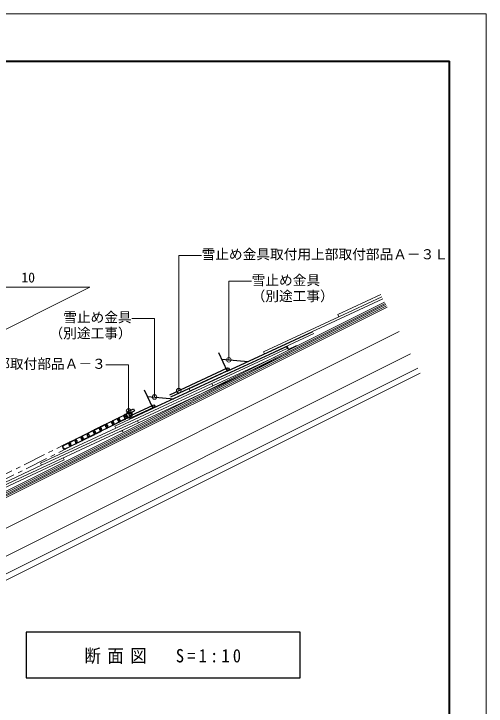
# Model space of a CAD drawing. Units: millimetres on the paper, with parts at other scales. Extents: x -210 to 210, y -148 to 150.
# Drawn here: x 106.5 to 210, y -1.9 to 149.9 of the extents above; entities that cross this region are included whole.
import ezdxf
from ezdxf.enums import TextEntityAlignment as Align

# ---------------------------------------------------------------- set-up
doc = ezdxf.new("R2010")
doc.units = ezdxf.units.MM
doc.header["$PDMODE"] = 32
doc.header["$PDSIZE"] = 1
doc.linetypes.add('CHAIN1', pattern=[8, 5, -1, 1, -1])
for name, color, linetype, lineweight in [('0-2', 5, 'Continuous', 9), ('0-4', 5, 'Continuous', 9), ('0-7', 5, 'Continuous', 9), ('0-9', 2, 'Continuous', 25), ('0-A', 5, 'Continuous', 9), ('F-0_通り芯', 6, 'Continuous', 9)]:
    doc.layers.add(name, color=color, linetype=linetype, lineweight=lineweight)
doc.styles.add('ＭＳ ゴシック', font='')
doc.styles.get('ＭＳ ゴシック').set_extended_font_data('MS Gothic')

msp = doc.modelspace()

# ---------------------------------------------------------------- linework, layer by layer
at = {"layer": '0-2'}
for p, q in [((186.939, 88.297), (177.527, 83.922)), ((73.949, 29.74), (187.76, 86.656)), ((161.461, 75.308), (187.405, 87.367)), ((177.746, 83.451), (187.172, 87.832)), ((187.894, 86.387), (74.083, 29.472)), ((188.029, 86.119), (74.217, 29.203)), ((188.163, 85.851), (74.351, 28.935)), ((188.297, 85.582), (74.486, 28.667)), ((177.527, 83.922), (177.746, 83.451)), ((190.981, 80.216), (82.088, 25.76)), ((166.214, 76.944), (128.671, 59.495)), ((128.891, 59.023), (166.434, 76.473)), ((166.214, 76.944), (166.434, 76.473)), ((84.548, 20.841), (193.441, 75.297)), ((166.608, 75.407), (133.863, 60.187)), ((161.461, 75.308), (144.957, 67.637)), ((163.848, 74.697), (150.148, 68.33)), ((86.114, 17.711), (195.006, 72.166)), ((86.651, 16.638), (195.543, 71.093)), ((112.605, 50.88), (150.148, 68.33)), ((149.929, 68.802), (150.148, 68.33)), ((96.32, 42.738), (133.863, 60.187)), ((128.671, 59.495), (128.891, 59.023)), ((133.644, 60.659), (133.863, 60.187)), ((128.891, 59.023), (112.386, 51.352)), ((130.269, 58.462), (129.913, 58.28)), ((80.035, 34.595), (117.578, 52.045)), ((117.359, 52.516), (117.578, 52.045)), ((112.605, 50.88), (96.101, 43.209)), ((112.386, 51.352), (112.605, 50.88))]:
    msp.add_line(p, q, dxfattribs=at)
for points in [[(177.746, 83.451), (161.242, 75.78), (161.461, 75.308)], [(144.957, 67.637), (145.176, 67.166), (172.277, 79.762)]]:
    msp.add_lwpolyline(points, dxfattribs=at)
msp.add_arc((130.315, 58.373), 0.1, 297.06508, 117.07289, dxfattribs=at)
at = {"layer": '0-4'}
for p, q in [((142.656, 96.898), (147.656, 96.898)), ((142.656, 67.243), (142.656, 96.898)), ((153.632, 73.995), (153.632, 91.228)), ((153.632, 91.228), (158.632, 91.228)), ((123.183, 89.918), (98.183, 89.918)), ((131.678, 72.877), (126.678, 72.877)), ((131.678, 62.78), (131.678, 72.877))]:
    msp.add_line(p, q, dxfattribs=at)
at = {"layer": '0-4', "color": 2, "lineweight": 25}
for p, q in [((109.258, 14.298), (109.258, 4.298)), ((169.258, 14.298), (109.258, 14.298))]:
    msp.add_line(p, q, dxfattribs=at)
at = {"layer": '0-4'}
for points in [[(98.183, 89.918), (98.183, 77.418), (123.183, 89.918)], [(137.347, 65.853), (137.347, 83.086), (132.347, 83.086)]]:
    msp.add_lwpolyline(points, dxfattribs=at)
at = {"layer": '0-4', "color": 2, "lineweight": 25}
msp.add_lwpolyline([(109.258, 4.298), (169.258, 4.298), (169.258, 14.298)], dxfattribs=at)
at = {"layer": '0-4'}
for p in [(153.632, 73.995), (142.656, 67.243), (137.347, 65.853), (131.678, 62.78)]:
    msp.add_point(p, dxfattribs=at)
at = {"layer": '0-7'}
for p, q in [((130.897, 62.054), (131.791, 62.502)), ((130.951, 61.947), (131.845, 62.394)), ((128.214, 60.713), (129.108, 61.16)), ((128.267, 60.605), (129.162, 61.053)), ((129.555, 61.384), (130.45, 61.831)), ((129.609, 61.276), (130.503, 61.723)), ((129.949, 60.596), (130.843, 61.044)), ((130.897, 60.936), (130.002, 60.489)), ((131.29, 61.267), (132.185, 61.714)), ((132.238, 61.607), (131.344, 61.16)), ((125.53, 59.371), (126.425, 59.818)), ((125.584, 59.264), (126.478, 59.711)), ((126.872, 60.042), (127.766, 60.489)), ((126.926, 59.935), (127.82, 60.382)), ((127.265, 59.255), (128.16, 59.702)), ((128.214, 59.595), (127.319, 59.147)), ((128.607, 59.926), (129.502, 60.373)), ((129.555, 60.265), (128.661, 59.818)), ((121.505, 57.359), (122.4, 57.806)), ((121.559, 57.251), (122.453, 57.698)), ((122.847, 58.029), (123.741, 58.477)), ((122.901, 57.922), (123.795, 58.369)), ((124.189, 58.7), (125.083, 59.147)), ((124.242, 58.593), (125.137, 59.04)), ((124.582, 57.913), (125.477, 58.36)), ((125.53, 58.253), (124.636, 57.806)), ((125.924, 58.584), (126.818, 59.031)), ((126.872, 58.924), (125.977, 58.477)), ((118.822, 56.017), (119.717, 56.464)), ((118.876, 55.91), (119.77, 56.357)), ((120.164, 56.688), (121.058, 57.135)), ((120.217, 56.58), (121.112, 57.028)), ((120.557, 55.901), (121.452, 56.348)), ((121.505, 56.241), (120.611, 55.793)), ((121.899, 56.572), (122.793, 57.019)), ((122.847, 56.911), (121.953, 56.464)), ((123.241, 57.242), (124.135, 57.69)), ((124.189, 57.582), (123.294, 57.135)), ((117.48, 55.346), (118.375, 55.793)), ((117.534, 55.239), (118.429, 55.686)), ((117.874, 54.559), (118.768, 55.006)), ((118.822, 54.899), (117.928, 54.452)), ((119.216, 55.23), (120.11, 55.677)), ((120.164, 55.57), (119.269, 55.123))]:
    msp.add_line(p, q, dxfattribs=at)
at = {"layer": '0-7', "linetype": 'CHAIN1'}
for p, q in [((87.331, 40.271), (117.48, 55.346)), ((87.778, 39.377), (117.928, 54.452))]:
    msp.add_line(p, q, dxfattribs=at)
at = {"layer": '0-7'}
for centre, radius, start, end in [((132.015, 62.054), 0.5, 296.56505, 116.56505), ((132.015, 62.054), 0.38, 296.56505, 116.56505), ((129.332, 60.713), 0.5, 296.56505, 116.56505), ((129.332, 60.713), 0.38, 296.56505, 116.56505), ((129.779, 60.936), 0.5, 116.56505, 296.56505), ((129.779, 60.936), 0.38, 116.56505, 296.56505), ((130.673, 61.384), 0.5, 296.56505, 116.56505), ((130.673, 61.384), 0.38, 296.56505, 116.56505), ((131.12, 61.607), 0.5, 116.56505, 296.56505), ((131.12, 61.607), 0.38, 116.56505, 296.56505), ((125.754, 58.924), 0.5, 116.56505, 296.56505), ((125.754, 58.924), 0.38, 116.56505, 296.56505), ((126.648, 59.371), 0.5, 296.56505, 116.56505), ((126.648, 59.371), 0.38, 296.56505, 116.56505), ((127.096, 59.595), 0.5, 116.56505, 296.56505), ((127.096, 59.595), 0.38, 116.56505, 296.56505), ((127.99, 60.042), 0.5, 296.56505, 116.56505), ((127.99, 60.042), 0.38, 296.56505, 116.56505), ((128.437, 60.265), 0.5, 116.56505, 296.56505), ((128.437, 60.265), 0.38, 116.56505, 296.56505), ((122.623, 57.359), 0.5, 296.56505, 116.56505), ((122.623, 57.359), 0.38, 296.56505, 116.56505), ((123.071, 57.582), 0.5, 116.56505, 296.56505), ((123.071, 57.582), 0.38, 116.56505, 296.56505), ((123.965, 58.029), 0.5, 296.56505, 116.56505), ((123.965, 58.029), 0.38, 296.56505, 116.56505), ((124.412, 58.253), 0.5, 116.56505, 296.56505), ((124.412, 58.253), 0.38, 116.56505, 296.56505), ((125.307, 58.7), 0.5, 296.56505, 116.56505), ((125.307, 58.7), 0.38, 296.56505, 116.56505), ((119.94, 56.017), 0.5, 296.56505, 116.56505), ((119.94, 56.017), 0.38, 296.56505, 116.56505), ((120.387, 56.241), 0.5, 116.56505, 296.56505), ((120.387, 56.241), 0.38, 116.56505, 296.56505), ((121.282, 56.688), 0.5, 296.56505, 116.56505), ((121.282, 56.688), 0.38, 296.56505, 116.56505), ((121.729, 56.911), 0.5, 116.56505, 296.56505), ((121.729, 56.911), 0.38, 116.56505, 296.56505), ((117.704, 54.899), 0.5, 116.56505, 296.56505), ((117.704, 54.899), 0.38, 116.56505, 296.56505), ((118.598, 55.346), 0.5, 296.56505, 116.56505), ((118.598, 55.346), 0.38, 296.56505, 116.56505), ((119.046, 55.57), 0.5, 116.56505, 296.56505), ((119.046, 55.57), 0.38, 116.56505, 296.56505)]:
    msp.add_arc(centre, radius, start, end, dxfattribs=at)
at = {"layer": '0-9'}
for p, q in [((140.716, 66.341), (153.369, 72.222)), ((140.927, 65.888), (153.58, 71.769)), ((132.141, 61.782), (137.084, 64.079)), ((131.888, 62.326), (132.977, 62.832)), ((132.352, 61.329), (137.294, 63.626))]:
    msp.add_line(p, q, dxfattribs=at)
msp.add_lwpolyline([(131.678, 62.78), (132.766, 63.286), (132.977, 62.832)], dxfattribs=at)
for centre in [(153.474, 71.995), (137.189, 63.853), (132.015, 62.054)]:
    msp.add_circle(centre, 0.25, dxfattribs=at)
for radius in [0.8, 0.3]:
    msp.add_arc((132.015, 62.054), radius, 114.92847, 294.92847, dxfattribs=at)
at = {"layer": '0-A', "color": 2, "lineweight": 25}
for p, q in [((153.3, 71.515), (172.044, 80.227)), ((137.014, 63.372), (166.396, 77.028)), ((166.733, 76.303), (166.396, 77.028)), ((166.733, 76.303), (168.547, 77.146)), ((151.403, 75.596), (153.3, 71.515)), ((152.083, 74.133), (157.834, 73.622)), ((135.118, 67.453), (137.014, 63.372)), ((135.798, 65.99), (141.549, 65.48))]:
    msp.add_line(p, q, dxfattribs=at)
at = {"layer": 'F-0_通り芯'}
for p, q in [((210, 149.878), (-210, 149.878)), ((210, -148.5), (210, 149.878))]:
    msp.add_line(p, q, dxfattribs=at)
at = {"layer": 'F-0_通り芯', "color": 3, "lineweight": 40}
for p in [(-188, 139.5), (202, -140.5)]:
    msp.add_line(p, (202, 139.5), dxfattribs=at)

# ---------------------------------------------------------------- texts
at = {"layer": '0-4', "color": 7, "style": 'ＭＳ ゴシック'}
for s, p in [('雪止め金具取付用上部取付部品Ａ－３Ｌ', (147.656, 95.398)), ('10', (108.181, 90.305)), ('雪止め金具', (158.632, 89.728)), ('（別途工事）', (158.632, 86.228)), ('雪止め金具', (117.347, 81.586)), ('（別途工事）', (114.347, 78.086)), ('雪止め金具取付用上部取付部品Ａ－３', (75.678, 71.377))]:
    msp.add_text(s, height=2.199, dxfattribs=at).set_placement(p, align=Align.BOTTOM_LEFT)
at = {"layer": '0-4', "color": 7, "insert": (122.008, 7.298), "char_height": 2.933, "attachment_point": 7, "style": 'ＭＳ ゴシック'}
msp.add_mtext('\\T1.39;\\W0.9;断面図\u3000S=1:10', dxfattribs=at)

doc.saveas('drawing.dxf')
